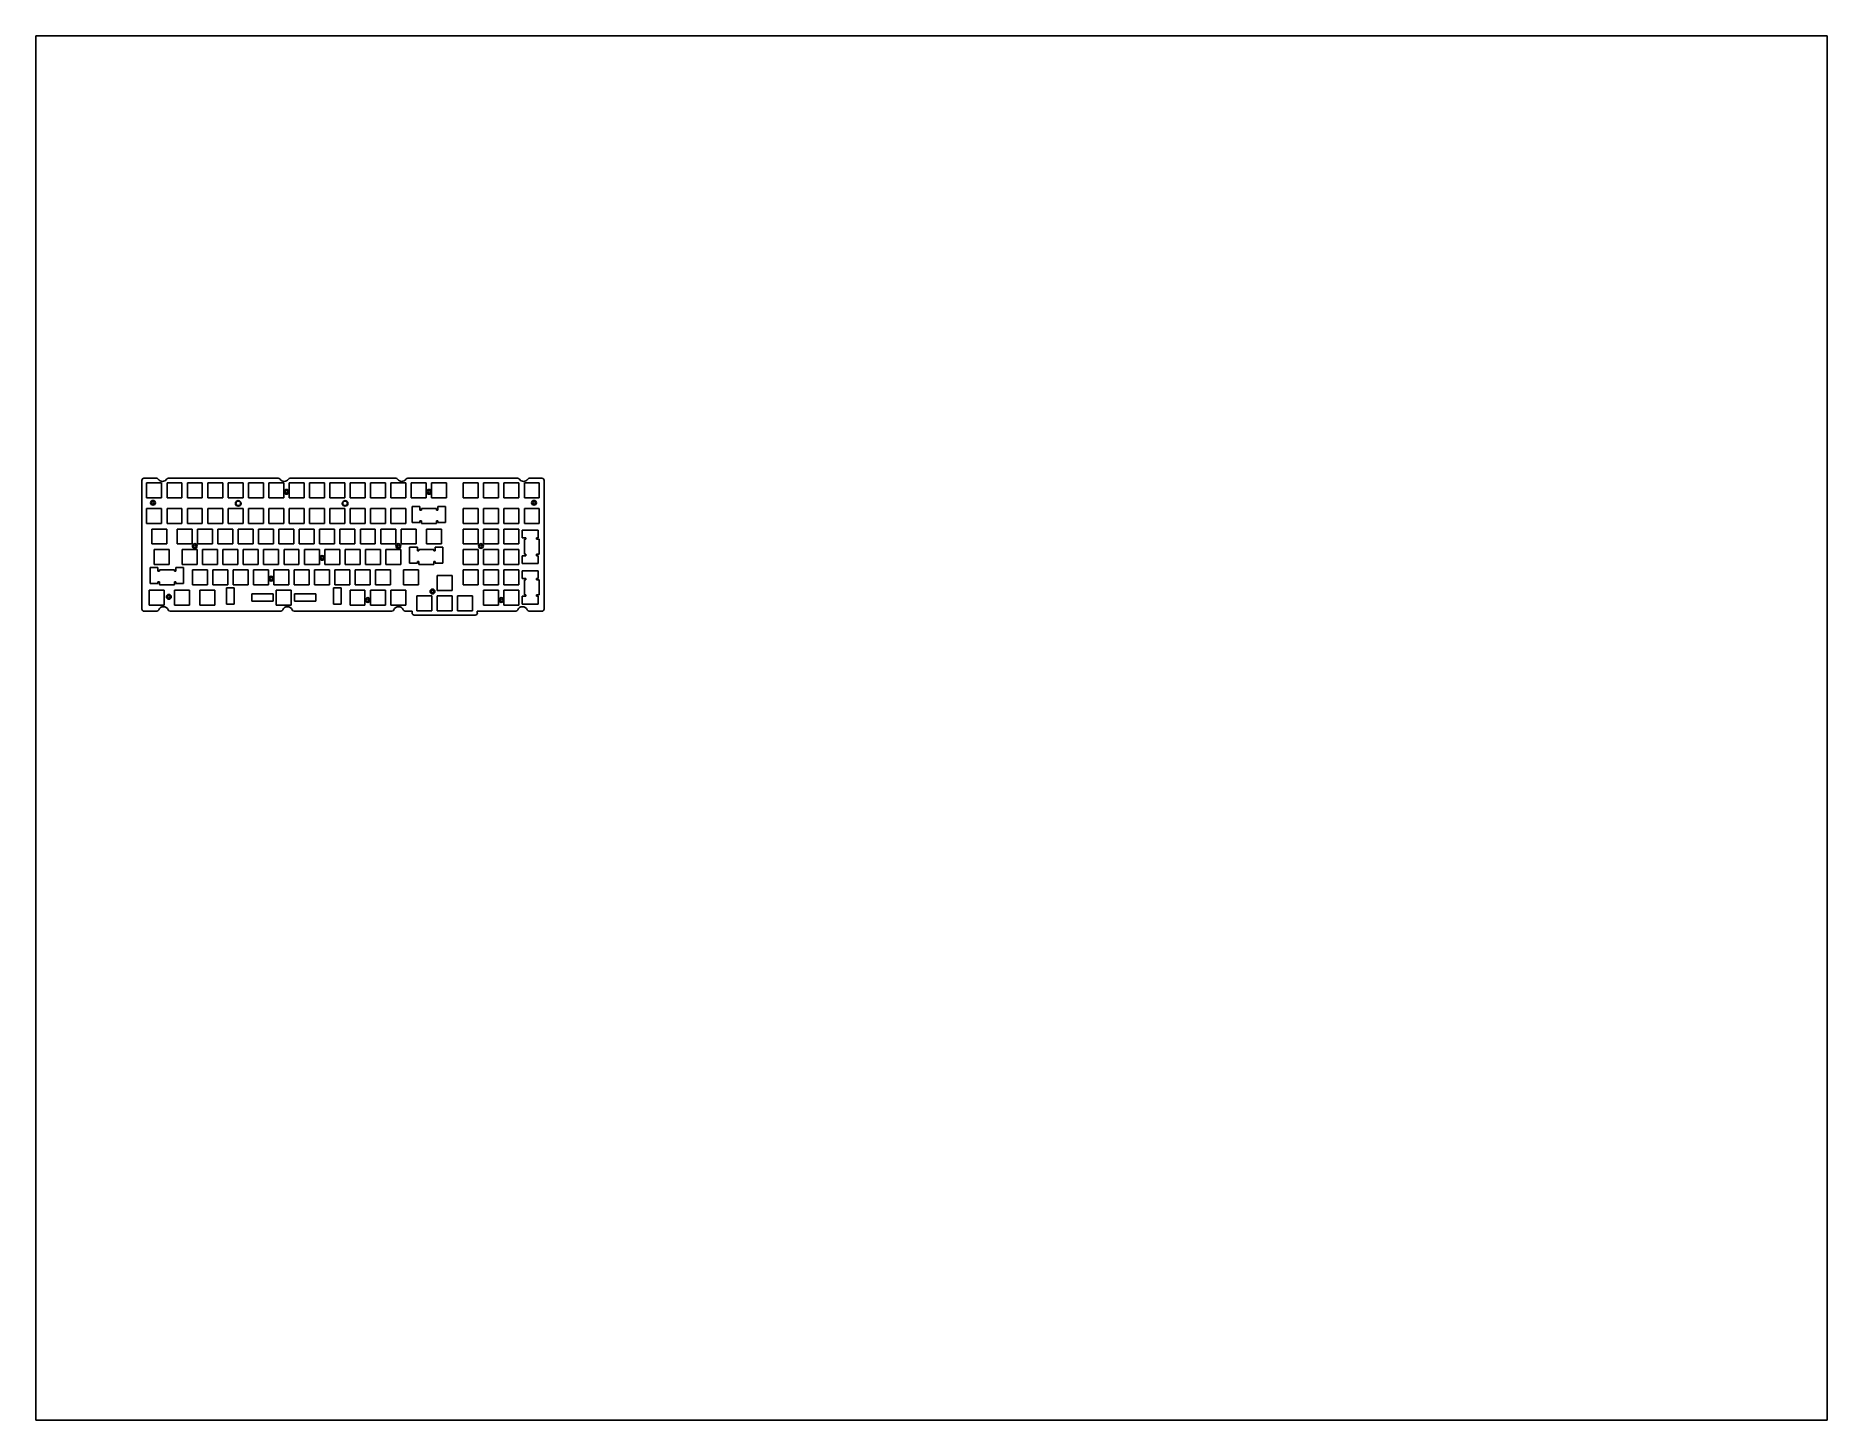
# Model space of a CAD drawing. Header units: millimetres. Extents: x 0 to 559, y 0 to 432.
import ezdxf

# ---------------------------------------------------------------- set-up
doc = ezdxf.new("R2010")
doc.units = ezdxf.units.MM
doc.header["$LTSCALE"] = 30.734
doc.layers.get('0').update_dxf_attribs({"linetype": 'CONTINUOUS'})

msp = doc.modelspace()

# ---------------------------------------------------------------- linework, layer by layer
at = {"color": 7, "linetype": 'Continuous'}
for p, q in [((0, 0), (0, 431.8)), ((0, 431.8), (558.8, 431.8)), ((558.8, 0), (558.8, 431.8)), ((33.07, 252.97), (33.07, 293.15)), ((33.74, 293.82), (37.62, 293.82)), ((34.57, 287.65), (34.57, 292.32)), ((34.57, 292.32), (39.24, 292.32)), ((39.24, 292.32), (39.24, 287.65)), ((40.92, 287.65), (40.92, 292.32)), ((40.92, 292.32), (45.59, 292.32)), ((41.35, 293.82), (75.62, 293.82)), ((45.59, 292.32), (45.59, 287.65)), ((47.27, 287.65), (47.27, 292.32)), ((47.27, 292.32), (51.94, 292.32)), ((51.94, 292.32), (51.94, 287.65)), ((53.62, 287.65), (53.62, 292.32)), ((53.62, 292.32), (58.29, 292.32)), ((58.29, 292.32), (58.29, 287.65)), ((59.97, 287.65), (59.97, 292.32)), ((59.97, 292.32), (64.64, 292.32)), ((64.64, 292.32), (64.64, 287.65)), ((66.32, 287.65), (66.32, 292.32)), ((66.32, 292.32), (70.99, 292.32)), ((70.99, 292.32), (70.99, 287.65)), ((72.67, 287.65), (72.67, 292.32)), ((72.67, 292.32), (77.34, 292.32)), ((77.34, 292.32), (77.34, 287.65)), ((79.02, 287.65), (79.02, 292.32)), ((79.02, 292.32), (83.69, 292.32)), ((79.35, 293.82), (112.28, 293.82)), ((83.69, 292.32), (83.69, 287.65)), ((85.37, 287.65), (85.37, 292.32)), ((85.37, 292.32), (90.04, 292.32)), ((90.04, 292.32), (90.04, 287.65)), ((91.72, 287.65), (91.72, 292.32)), ((91.72, 292.32), (96.39, 292.32)), ((96.39, 292.32), (96.39, 287.65)), ((98.07, 287.65), (98.07, 292.32)), ((98.07, 292.32), (102.74, 292.32)), ((102.74, 292.32), (102.74, 287.65)), ((104.42, 287.65), (104.42, 292.32)), ((104.42, 292.32), (109.09, 292.32)), ((109.09, 292.32), (109.09, 287.65)), ((110.77, 287.65), (110.77, 292.32)), ((110.77, 292.32), (115.44, 292.32)), ((115.44, 292.32), (115.44, 287.65)), ((116.01, 293.82), (150.28, 293.82)), ((117.12, 287.65), (117.12, 292.32)), ((117.12, 292.32), (121.79, 292.32)), ((121.79, 292.32), (121.79, 287.65)), ((123.47, 292.32), (128.14, 292.32)), ((123.47, 287.65), (123.47, 292.32)), ((128.14, 292.32), (128.14, 287.65)), ((133.34, 292.32), (138.01, 292.32)), ((133.34, 287.65), (133.34, 292.32)), ((138.01, 292.32), (138.01, 287.65)), ((139.69, 292.32), (144.36, 292.32)), ((139.69, 287.65), (139.69, 292.32)), ((144.36, 292.32), (144.36, 287.65)), ((146.04, 292.32), (150.71, 292.32)), ((146.04, 287.65), (146.04, 292.32)), ((150.71, 292.32), (150.71, 287.65)), ((152.39, 292.32), (157.06, 292.32)), ((152.39, 287.65), (152.39, 292.32)), ((154.01, 293.82), (157.89, 293.82)), ((157.06, 292.32), (157.06, 287.65)), ((158.56, 293.15), (158.56, 252.97)), ((39.24, 287.65), (34.57, 287.65)), ((45.59, 287.65), (40.92, 287.65)), ((51.94, 287.65), (47.27, 287.65)), ((58.29, 287.65), (53.62, 287.65)), ((64.64, 287.65), (59.97, 287.65)), ((70.99, 287.65), (66.32, 287.65)), ((77.34, 287.65), (72.67, 287.65)), ((83.69, 287.65), (79.02, 287.65)), ((90.04, 287.65), (85.37, 287.65)), ((96.39, 287.65), (91.72, 287.65)), ((102.74, 287.65), (98.07, 287.65)), ((109.09, 287.65), (104.42, 287.65)), ((115.44, 287.65), (110.77, 287.65)), ((121.79, 287.65), (117.12, 287.65)), ((117.42, 285.01), (119.82, 285.01)), ((117.42, 279.99), (117.42, 285.01)), ((119.82, 285.01), (119.82, 283.82)), ((128.14, 287.65), (123.47, 287.65)), ((125.42, 285.01), (127.82, 285.01)), ((125.42, 283.82), (125.42, 285.01)), ((127.82, 285.01), (127.82, 279.99)), ((138.01, 287.65), (133.34, 287.65)), ((144.36, 287.65), (139.69, 287.65)), ((150.71, 287.65), (146.04, 287.65)), ((157.06, 287.65), (152.39, 287.65)), ((34.57, 279.65), (34.57, 284.32)), ((34.57, 284.32), (39.24, 284.32)), ((39.24, 279.65), (34.57, 279.65)), ((39.24, 284.32), (39.24, 279.65)), ((40.92, 279.65), (40.92, 284.32)), ((40.92, 284.32), (45.59, 284.32)), ((45.59, 279.65), (40.92, 279.65)), ((45.59, 284.32), (45.59, 279.65)), ((47.27, 279.65), (47.27, 284.32)), ((47.27, 284.32), (51.94, 284.32)), ((51.94, 279.65), (47.27, 279.65)), ((51.94, 284.32), (51.94, 279.65)), ((53.62, 279.65), (53.62, 284.32)), ((53.62, 284.32), (58.29, 284.32)), ((58.29, 279.65), (53.62, 279.65)), ((58.29, 284.32), (58.29, 279.65)), ((59.97, 279.65), (59.97, 284.32)), ((59.97, 284.32), (64.64, 284.32)), ((64.64, 279.65), (59.97, 279.65)), ((64.64, 284.32), (64.64, 279.65)), ((66.32, 279.65), (66.32, 284.32)), ((66.32, 284.32), (70.99, 284.32)), ((70.99, 279.65), (66.32, 279.65)), ((70.99, 284.32), (70.99, 279.65)), ((72.67, 279.65), (72.67, 284.32)), ((72.67, 284.32), (77.34, 284.32)), ((77.34, 279.65), (72.67, 279.65)), ((77.34, 284.32), (77.34, 279.65)), ((79.02, 279.65), (79.02, 284.32)), ((79.02, 284.32), (83.69, 284.32)), ((83.69, 279.65), (79.02, 279.65)), ((83.69, 284.32), (83.69, 279.65)), ((85.37, 279.65), (85.37, 284.32)), ((85.37, 284.32), (90.04, 284.32)), ((90.04, 279.65), (85.37, 279.65)), ((90.04, 284.32), (90.04, 279.65)), ((91.72, 279.65), (91.72, 284.32)), ((91.72, 284.32), (96.39, 284.32)), ((96.39, 279.65), (91.72, 279.65)), ((96.39, 284.32), (96.39, 279.65)), ((98.07, 279.65), (98.07, 284.32)), ((98.07, 284.32), (102.74, 284.32)), ((102.74, 279.65), (98.07, 279.65)), ((102.74, 284.32), (102.74, 279.65)), ((104.42, 279.65), (104.42, 284.32)), ((104.42, 284.32), (109.09, 284.32)), ((109.09, 279.65), (104.42, 279.65)), ((109.09, 284.32), (109.09, 279.65)), ((110.77, 284.32), (115.44, 284.32)), ((110.77, 279.65), (110.77, 284.32)), ((115.44, 279.65), (110.77, 279.65)), ((115.44, 284.32), (115.44, 279.65)), ((119.82, 279.99), (117.42, 279.99)), ((119.82, 283.82), (120.28, 283.82)), ((120.28, 280.49), (119.82, 280.49)), ((119.82, 280.49), (119.82, 279.99)), ((120.28, 284.32), (124.95, 284.32)), ((120.28, 283.82), (120.28, 284.32)), ((120.28, 279.65), (120.28, 280.49)), ((124.95, 279.65), (120.28, 279.65)), ((124.95, 284.32), (124.95, 283.82)), ((124.95, 283.82), (125.42, 283.82)), ((125.42, 280.49), (124.95, 280.49)), ((124.95, 280.49), (124.95, 279.65)), ((125.42, 279.99), (125.42, 280.49)), ((127.82, 279.99), (125.42, 279.99)), ((133.34, 284.32), (138.01, 284.32)), ((133.34, 279.65), (133.34, 284.32)), ((138.01, 279.65), (133.34, 279.65)), ((138.01, 284.32), (138.01, 279.65)), ((139.69, 284.32), (144.36, 284.32)), ((139.69, 279.65), (139.69, 284.32)), ((144.36, 279.65), (139.69, 279.65)), ((144.36, 284.32), (144.36, 279.65)), ((146.04, 284.32), (150.71, 284.32)), ((146.04, 279.65), (146.04, 284.32)), ((150.71, 279.65), (146.04, 279.65)), ((150.71, 284.32), (150.71, 279.65)), ((152.39, 284.32), (157.06, 284.32)), ((152.39, 279.65), (152.39, 284.32)), ((157.06, 279.65), (152.39, 279.65)), ((157.06, 284.32), (157.06, 279.65)), ((36.16, 273.3), (36.16, 277.97)), ((36.16, 277.97), (40.83, 277.97)), ((40.83, 277.97), (40.83, 273.3)), ((44.08, 273.3), (44.08, 277.97)), ((44.08, 277.97), (48.75, 277.97)), ((48.75, 277.97), (48.75, 273.3)), ((50.43, 273.3), (50.43, 277.97)), ((50.43, 277.97), (55.1, 277.97)), ((55.1, 277.97), (55.1, 273.3)), ((56.78, 273.3), (56.78, 277.97)), ((56.78, 277.97), (61.45, 277.97)), ((61.45, 277.97), (61.45, 273.3)), ((63.13, 273.3), (63.13, 277.97)), ((63.13, 277.97), (67.8, 277.97)), ((67.8, 277.97), (67.8, 273.3)), ((69.48, 273.3), (69.48, 277.97)), ((69.48, 277.97), (74.15, 277.97)), ((74.15, 277.97), (74.15, 273.3)), ((75.83, 273.3), (75.83, 277.97)), ((75.83, 277.97), (80.5, 277.97)), ((80.5, 277.97), (80.5, 273.3)), ((82.18, 273.3), (82.18, 277.97)), ((82.18, 277.97), (86.85, 277.97)), ((86.85, 277.97), (86.85, 273.3)), ((88.53, 273.3), (88.53, 277.97)), ((88.53, 277.97), (93.2, 277.97)), ((93.2, 277.97), (93.2, 273.3)), ((94.88, 273.3), (94.88, 277.97)), ((94.88, 277.97), (99.55, 277.97)), ((99.55, 277.97), (99.55, 273.3)), ((101.23, 273.3), (101.23, 277.97)), ((101.23, 277.97), (105.9, 277.97)), ((105.9, 277.97), (105.9, 273.3)), ((107.58, 277.97), (112.25, 277.97)), ((107.58, 273.3), (107.58, 277.97)), ((112.25, 277.97), (112.25, 273.3)), ((113.93, 277.97), (118.6, 277.97)), ((113.93, 273.3), (113.93, 277.97)), ((118.6, 277.97), (118.6, 273.3)), ((121.86, 277.97), (126.52, 277.97)), ((121.86, 273.3), (121.86, 277.97)), ((126.52, 277.97), (126.52, 273.3)), ((133.34, 277.97), (138.01, 277.97)), ((133.34, 273.3), (133.34, 277.97)), ((138.01, 277.97), (138.01, 273.3)), ((139.69, 277.97), (144.36, 277.97)), ((139.69, 273.3), (139.69, 277.97)), ((144.36, 277.97), (144.36, 273.3)), ((146.04, 277.97), (150.71, 277.97)), ((146.04, 273.3), (146.04, 277.97)), ((150.71, 277.97), (150.71, 273.3)), ((151.74, 277.64), (156.72, 277.64)), ((151.74, 275.24), (151.74, 277.64)), ((152.89, 275.24), (151.74, 275.24)), ((152.39, 274.77), (152.89, 274.77)), ((152.39, 270.11), (152.39, 274.77)), ((152.89, 274.77), (152.89, 275.24)), ((156.72, 275.24), (156.22, 275.24)), ((156.22, 275.24), (156.22, 274.77)), ((156.22, 274.77), (157.06, 274.77)), ((156.72, 277.64), (156.72, 275.24)), ((157.06, 274.77), (157.06, 270.11)), ((40.83, 273.3), (36.16, 273.3)), ((36.96, 266.95), (36.96, 271.62)), ((36.96, 271.62), (41.62, 271.62)), ((41.62, 271.62), (41.62, 266.95)), ((48.75, 273.3), (44.08, 273.3)), ((45.67, 266.95), (45.67, 271.62)), ((45.67, 271.62), (50.34, 271.62)), ((50.34, 271.62), (50.34, 266.95)), ((55.1, 273.3), (50.43, 273.3)), ((52.02, 266.95), (52.02, 271.62)), ((52.02, 271.62), (56.69, 271.62)), ((56.69, 271.62), (56.69, 266.95)), ((61.45, 273.3), (56.78, 273.3)), ((58.37, 266.95), (58.37, 271.62)), ((58.37, 271.62), (63.04, 271.62)), ((63.04, 271.62), (63.04, 266.95)), ((67.8, 273.3), (63.13, 273.3)), ((64.72, 266.95), (64.72, 271.62)), ((64.72, 271.62), (69.39, 271.62)), ((69.39, 271.62), (69.39, 266.95)), ((74.15, 273.3), (69.48, 273.3)), ((71.07, 266.95), (71.07, 271.62)), ((71.07, 271.62), (75.74, 271.62)), ((75.74, 271.62), (75.74, 266.95)), ((80.5, 273.3), (75.83, 273.3)), ((77.42, 266.95), (77.42, 271.62)), ((77.42, 271.62), (82.09, 271.62)), ((82.09, 271.62), (82.09, 266.95)), ((86.85, 273.3), (82.18, 273.3)), ((83.77, 266.95), (83.77, 271.62)), ((83.77, 271.62), (88.44, 271.62)), ((88.44, 271.62), (88.44, 266.95)), ((93.2, 273.3), (88.53, 273.3)), ((90.12, 266.95), (90.12, 271.62)), ((90.12, 271.62), (94.79, 271.62)), ((94.79, 271.62), (94.79, 266.95)), ((99.55, 273.3), (94.88, 273.3)), ((96.47, 271.62), (101.14, 271.62)), ((96.47, 266.95), (96.47, 271.62)), ((101.14, 271.62), (101.14, 266.95)), ((105.9, 273.3), (101.23, 273.3)), ((102.82, 271.62), (107.49, 271.62)), ((102.82, 266.95), (102.82, 271.62)), ((107.49, 271.62), (107.49, 266.95)), ((112.25, 273.3), (107.58, 273.3)), ((109.17, 271.62), (113.84, 271.62)), ((109.17, 266.95), (109.17, 271.62)), ((113.84, 271.62), (113.84, 266.95)), ((118.6, 273.3), (113.93, 273.3)), ((116.61, 272.31), (119.01, 272.31)), ((116.61, 267.29), (116.61, 272.31)), ((119.01, 272.31), (119.01, 271.12)), ((119.01, 271.12), (119.48, 271.12)), ((119.48, 271.62), (124.14, 271.62)), ((119.48, 271.12), (119.48, 271.62)), ((126.52, 273.3), (121.86, 273.3)), ((124.14, 271.62), (124.14, 271.12)), ((124.14, 271.12), (124.61, 271.12)), ((124.61, 272.31), (127.01, 272.31)), ((124.61, 271.12), (124.61, 272.31)), ((127.01, 272.31), (127.01, 267.29)), ((138.01, 273.3), (133.34, 273.3)), ((133.34, 271.62), (138.01, 271.62)), ((133.34, 266.95), (133.34, 271.62)), ((138.01, 271.62), (138.01, 266.95)), ((144.36, 273.3), (139.69, 273.3)), ((139.69, 271.62), (144.36, 271.62)), ((139.69, 266.95), (139.69, 271.62)), ((144.36, 271.62), (144.36, 266.95)), ((150.71, 273.3), (146.04, 273.3)), ((146.04, 271.62), (150.71, 271.62)), ((146.04, 266.95), (146.04, 271.62)), ((150.71, 271.62), (150.71, 266.95)), ((151.74, 269.64), (152.89, 269.64)), ((151.74, 267.24), (151.74, 269.64)), ((152.89, 270.11), (152.39, 270.11)), ((152.89, 269.64), (152.89, 270.11)), ((157.06, 270.11), (156.22, 270.11)), ((156.22, 270.11), (156.22, 269.64)), ((156.22, 269.64), (156.72, 269.64)), ((156.72, 269.64), (156.72, 267.24)), ((35.67, 260.94), (35.67, 265.96)), ((35.67, 265.96), (38.07, 265.96)), ((41.62, 266.95), (36.96, 266.95)), ((38.07, 265.96), (38.07, 264.77)), ((38.07, 264.77), (38.54, 264.77)), ((38.54, 264.77), (38.54, 265.27)), ((38.54, 265.27), (43.21, 265.27)), ((43.21, 265.27), (43.21, 264.77)), ((43.21, 264.77), (43.67, 264.77)), ((43.67, 264.77), (43.67, 265.96)), ((43.67, 265.96), (46.07, 265.96)), ((50.34, 266.95), (45.67, 266.95)), ((46.07, 265.96), (46.07, 260.94)), ((48.84, 260.6), (48.84, 265.27)), ((48.84, 265.27), (53.51, 265.27)), ((56.69, 266.95), (52.02, 266.95)), ((53.51, 265.27), (53.51, 260.6)), ((55.19, 260.6), (55.19, 265.27)), ((55.19, 265.27), (59.86, 265.27)), ((63.04, 266.95), (58.37, 266.95)), ((59.86, 265.27), (59.86, 260.6)), ((61.54, 260.6), (61.54, 265.27)), ((61.54, 265.27), (66.21, 265.27)), ((69.39, 266.95), (64.72, 266.95)), ((66.21, 265.27), (66.21, 260.6)), ((67.89, 260.6), (67.89, 265.27)), ((67.89, 265.27), (72.56, 265.27)), ((75.74, 266.95), (71.07, 266.95)), ((72.56, 265.27), (72.56, 260.6)), ((74.24, 260.6), (74.24, 265.27)), ((74.24, 265.27), (78.91, 265.27)), ((82.09, 266.95), (77.42, 266.95)), ((78.91, 265.27), (78.91, 260.6)), ((80.59, 260.6), (80.59, 265.27)), ((80.59, 265.27), (85.26, 265.27)), ((88.44, 266.95), (83.77, 266.95)), ((85.26, 265.27), (85.26, 260.6)), ((86.94, 260.6), (86.94, 265.27)), ((86.94, 265.27), (91.61, 265.27)), ((94.79, 266.95), (90.12, 266.95)), ((91.61, 265.27), (91.61, 260.6)), ((93.29, 265.27), (97.96, 265.27)), ((93.29, 260.6), (93.29, 265.27)), ((101.14, 266.95), (96.47, 266.95)), ((97.96, 265.27), (97.96, 260.6)), ((99.64, 265.27), (104.31, 265.27)), ((99.64, 260.6), (99.64, 265.27)), ((107.49, 266.95), (102.82, 266.95)), ((104.31, 265.27), (104.31, 260.6)), ((105.99, 265.27), (110.66, 265.27)), ((105.99, 260.6), (105.99, 265.27)), ((113.84, 266.95), (109.17, 266.95)), ((110.66, 265.27), (110.66, 260.6)), ((114.71, 265.27), (119.37, 265.27)), ((114.71, 260.6), (114.71, 265.27)), ((119.01, 267.29), (116.61, 267.29)), ((119.48, 267.79), (119.01, 267.79)), ((119.01, 267.79), (119.01, 267.29)), ((119.37, 265.27), (119.37, 260.6)), ((119.48, 266.95), (119.48, 267.79)), ((124.14, 266.95), (119.48, 266.95)), ((124.61, 267.79), (124.14, 267.79)), ((124.14, 267.79), (124.14, 266.95)), ((124.61, 267.29), (124.61, 267.79)), ((127.01, 267.29), (124.61, 267.29)), ((125.21, 263.49), (129.88, 263.49)), ((125.21, 258.82), (125.21, 263.49)), ((129.88, 263.49), (129.88, 258.82)), ((138.01, 266.95), (133.34, 266.95)), ((133.34, 265.27), (138.01, 265.27)), ((133.34, 260.6), (133.34, 265.27)), ((138.01, 265.27), (138.01, 260.6)), ((144.36, 266.95), (139.69, 266.95)), ((139.69, 265.27), (144.36, 265.27)), ((139.69, 260.6), (139.69, 265.27)), ((144.36, 265.27), (144.36, 260.6)), ((150.71, 266.95), (146.04, 266.95)), ((146.04, 265.27), (150.71, 265.27)), ((146.04, 260.6), (146.04, 265.27)), ((150.71, 265.27), (150.71, 260.6)), ((156.72, 267.24), (151.74, 267.24)), ((151.74, 264.97), (156.72, 264.97)), ((151.74, 262.57), (151.74, 264.97)), ((156.72, 264.97), (156.72, 262.57)), ((35.36, 254.25), (35.36, 258.92)), ((35.36, 258.92), (40.03, 258.92)), ((38.07, 260.94), (35.67, 260.94)), ((38.07, 261.44), (38.07, 260.94)), ((38.54, 261.44), (38.07, 261.44)), ((38.54, 260.6), (38.54, 261.44)), ((43.21, 260.6), (38.54, 260.6)), ((40.03, 258.92), (40.03, 254.25)), ((43.21, 261.44), (43.21, 260.6)), ((43.67, 261.44), (43.21, 261.44)), ((43.29, 254.25), (43.29, 258.92)), ((43.29, 258.92), (47.95, 258.92)), ((43.67, 260.94), (43.67, 261.44)), ((46.07, 260.94), (43.67, 260.94)), ((47.95, 258.92), (47.95, 254.25)), ((53.51, 260.6), (48.84, 260.6)), ((51.21, 254.25), (51.21, 258.92)), ((51.21, 258.92), (55.88, 258.92)), ((59.86, 260.6), (55.19, 260.6)), ((55.88, 258.92), (55.88, 254.25)), ((59.48, 254.55), (59.48, 259.57)), ((59.48, 259.57), (61.88, 259.57)), ((66.21, 260.6), (61.54, 260.6)), ((61.88, 259.57), (61.88, 254.55)), ((67.34, 255.42), (67.34, 257.75)), ((67.34, 257.75), (74.01, 257.75)), ((72.56, 260.6), (67.89, 260.6)), ((74.01, 257.75), (74.01, 255.42)), ((78.91, 260.6), (74.24, 260.6)), ((75.01, 254.25), (75.01, 258.92)), ((75.01, 258.92), (79.68, 258.92)), ((79.68, 258.92), (79.68, 254.25)), ((85.26, 260.6), (80.59, 260.6)), ((80.68, 255.42), (80.68, 257.75)), ((80.68, 257.75), (87.34, 257.75)), ((91.61, 260.6), (86.94, 260.6)), ((87.34, 257.75), (87.34, 255.42)), ((92.81, 259.57), (95.21, 259.57)), ((92.81, 254.55), (92.81, 259.57)), ((97.96, 260.6), (93.29, 260.6)), ((95.21, 259.57), (95.21, 254.55)), ((98.02, 258.92), (102.68, 258.92)), ((98.02, 254.25), (98.02, 258.92)), ((104.31, 260.6), (99.64, 260.6)), ((102.68, 258.92), (102.68, 254.25)), ((104.37, 258.92), (109.03, 258.92)), ((104.37, 254.25), (104.37, 258.92)), ((110.66, 260.6), (105.99, 260.6)), ((109.03, 258.92), (109.03, 254.25)), ((110.72, 258.92), (115.38, 258.92)), ((110.72, 254.25), (110.72, 258.92)), ((119.37, 260.6), (114.71, 260.6)), ((115.38, 258.92), (115.38, 254.25)), ((118.86, 257.14), (123.53, 257.14)), ((118.86, 252.47), (118.86, 257.14)), ((123.53, 257.14), (123.53, 252.47)), ((129.88, 258.82), (125.21, 258.82)), ((125.21, 257.14), (129.88, 257.14)), ((125.21, 252.47), (125.21, 257.14)), ((129.88, 257.14), (129.88, 252.47)), ((131.56, 257.14), (136.23, 257.14)), ((131.56, 252.47), (131.56, 257.14)), ((138.01, 260.6), (133.34, 260.6)), ((136.23, 257.14), (136.23, 252.47)), ((144.36, 260.6), (139.69, 260.6)), ((139.69, 258.92), (144.36, 258.92)), ((139.69, 254.25), (139.69, 258.92)), ((144.36, 258.92), (144.36, 254.25)), ((150.71, 260.6), (146.04, 260.6)), ((146.04, 258.92), (150.71, 258.92)), ((146.04, 254.25), (146.04, 258.92)), ((150.71, 258.92), (150.71, 254.25)), ((152.89, 262.57), (151.74, 262.57)), ((152.39, 262.11), (152.89, 262.11)), ((152.39, 257.44), (152.39, 262.11)), ((152.89, 257.44), (152.39, 257.44)), ((152.89, 262.11), (152.89, 262.57)), ((152.89, 256.97), (152.89, 257.44)), ((156.72, 262.57), (156.22, 262.57)), ((156.22, 262.57), (156.22, 262.11)), ((156.22, 262.11), (157.06, 262.11)), ((157.06, 257.44), (156.22, 257.44)), ((156.22, 257.44), (156.22, 256.97)), ((157.06, 262.11), (157.06, 257.44)), ((37.72, 252.31), (33.74, 252.31)), ((40.03, 254.25), (35.36, 254.25)), ((76.39, 252.31), (41.91, 252.31)), ((47.95, 254.25), (43.29, 254.25)), ((55.88, 254.25), (51.21, 254.25)), ((61.88, 254.55), (59.48, 254.55)), ((74.01, 255.42), (67.34, 255.42)), ((79.68, 254.25), (75.01, 254.25)), ((111.06, 252.31), (80.57, 252.31)), ((87.34, 255.42), (80.68, 255.42)), ((95.21, 254.55), (92.81, 254.55)), ((102.68, 254.25), (98.02, 254.25)), ((109.03, 254.25), (104.37, 254.25)), ((115.38, 254.25), (110.72, 254.25)), ((117.36, 252.31), (115.24, 252.31)), ((117.36, 252.31), (117.36, 251.81)), ((123.53, 252.47), (118.86, 252.47)), ((129.88, 252.47), (125.21, 252.47)), ((136.23, 252.47), (131.56, 252.47)), ((137.72, 252.31), (149.72, 252.31)), ((137.72, 252.31), (137.72, 251.81)), ((144.36, 254.25), (139.69, 254.25)), ((150.71, 254.25), (146.04, 254.25)), ((151.74, 256.97), (152.89, 256.97)), ((151.74, 254.57), (151.74, 256.97)), ((156.72, 254.57), (151.74, 254.57)), ((153.91, 252.31), (157.89, 252.31)), ((156.22, 256.97), (156.72, 256.97)), ((156.72, 256.97), (156.72, 254.57)), ((137.06, 251.14), (118.03, 251.14)), ((0, 0), (558.8, 0))]:
    msp.add_line(p, q, dxfattribs=at)
for centre, radius in [((36.55, 286.15), 0.75), ((36.55, 286.15), 0.417), ((63.15, 285.97), 0.883), ((63.15, 285.97), 0.717), ((78.21, 289.55), 0.75), ((78.21, 289.55), 0.417), ((96.48, 285.97), 0.883), ((96.48, 285.97), 0.717), ((122.65, 289.55), 0.75), ((122.65, 289.55), 0.417), ((155.41, 286.15), 0.75), ((155.41, 286.15), 0.417), ((49.58, 272.65), 0.75), ((49.58, 272.65), 0.417), ((89.3, 268.95), 0.75), ((89.3, 268.95), 0.417), ((113.08, 272.65), 0.75), ((113.08, 272.65), 0.417), ((138.85, 272.65), 0.75), ((138.85, 272.65), 0.417), ((73.41, 262.48), 0.75), ((73.41, 262.48), 0.417), ((41.48, 256.81), 0.75), ((41.48, 256.81), 0.417), ((123.75, 258.48), 0.75), ((123.75, 258.48), 0.417), ((103.53, 255.81), 0.75), ((103.53, 255.81), 0.417), ((145.21, 255.81), 0.75), ((145.21, 255.81), 0.417)]:
    msp.add_circle(centre, radius, dxfattribs=at)
for centre, radius, start, end in [((33.74, 293.15), 0.667, 90, 180), ((37.62, 293.15), 0.667, 34.0558, 90), ((39.48, 294.41), 1.58, 214.0558, 325.9442), ((41.35, 293.15), 0.667, 90, 145.9442), ((75.62, 293.15), 0.667, 34.0558, 90), ((77.48, 294.41), 1.58, 214.0558, 325.9442), ((79.35, 293.15), 0.667, 90, 145.9442), ((112.28, 293.15), 0.667, 34.0558, 90), ((114.15, 294.41), 1.58, 214.0558, 325.9442), ((116.01, 293.15), 0.667, 90, 145.9442), ((150.28, 293.15), 0.667, 34.0558, 90), ((152.15, 294.41), 1.58, 214.0558, 325.9442), ((154.01, 293.15), 0.667, 90, 145.9442), ((157.89, 293.15), 0.667, 0, 90), ((33.74, 252.97), 0.667, 180, 270), ((37.72, 252.97), 0.667, 270, 338.4442), ((39.81, 252.15), 1.58, 21.5558, 158.4442), ((41.91, 252.97), 0.667, 201.5558, 270), ((76.39, 252.97), 0.667, 270, 338.4442), ((78.48, 252.15), 1.58, 21.5558, 158.4442), ((80.57, 252.97), 0.667, 201.5558, 270), ((111.06, 252.97), 0.667, 270, 338.4442), ((113.15, 252.15), 1.58, 21.5558, 158.4442), ((115.24, 252.97), 0.667, 201.5558, 270), ((118.03, 251.81), 0.667, 180, 270), ((137.06, 251.81), 0.667, 270, 360), ((149.72, 252.97), 0.667, 270, 338.4442), ((151.81, 252.15), 1.58, 21.5558, 158.4442), ((153.91, 252.97), 0.667, 201.5558, 270), ((157.89, 252.97), 0.667, 270, 360)]:
    msp.add_arc(centre, radius, start, end, dxfattribs=at)

doc.saveas('drawing.dxf')
